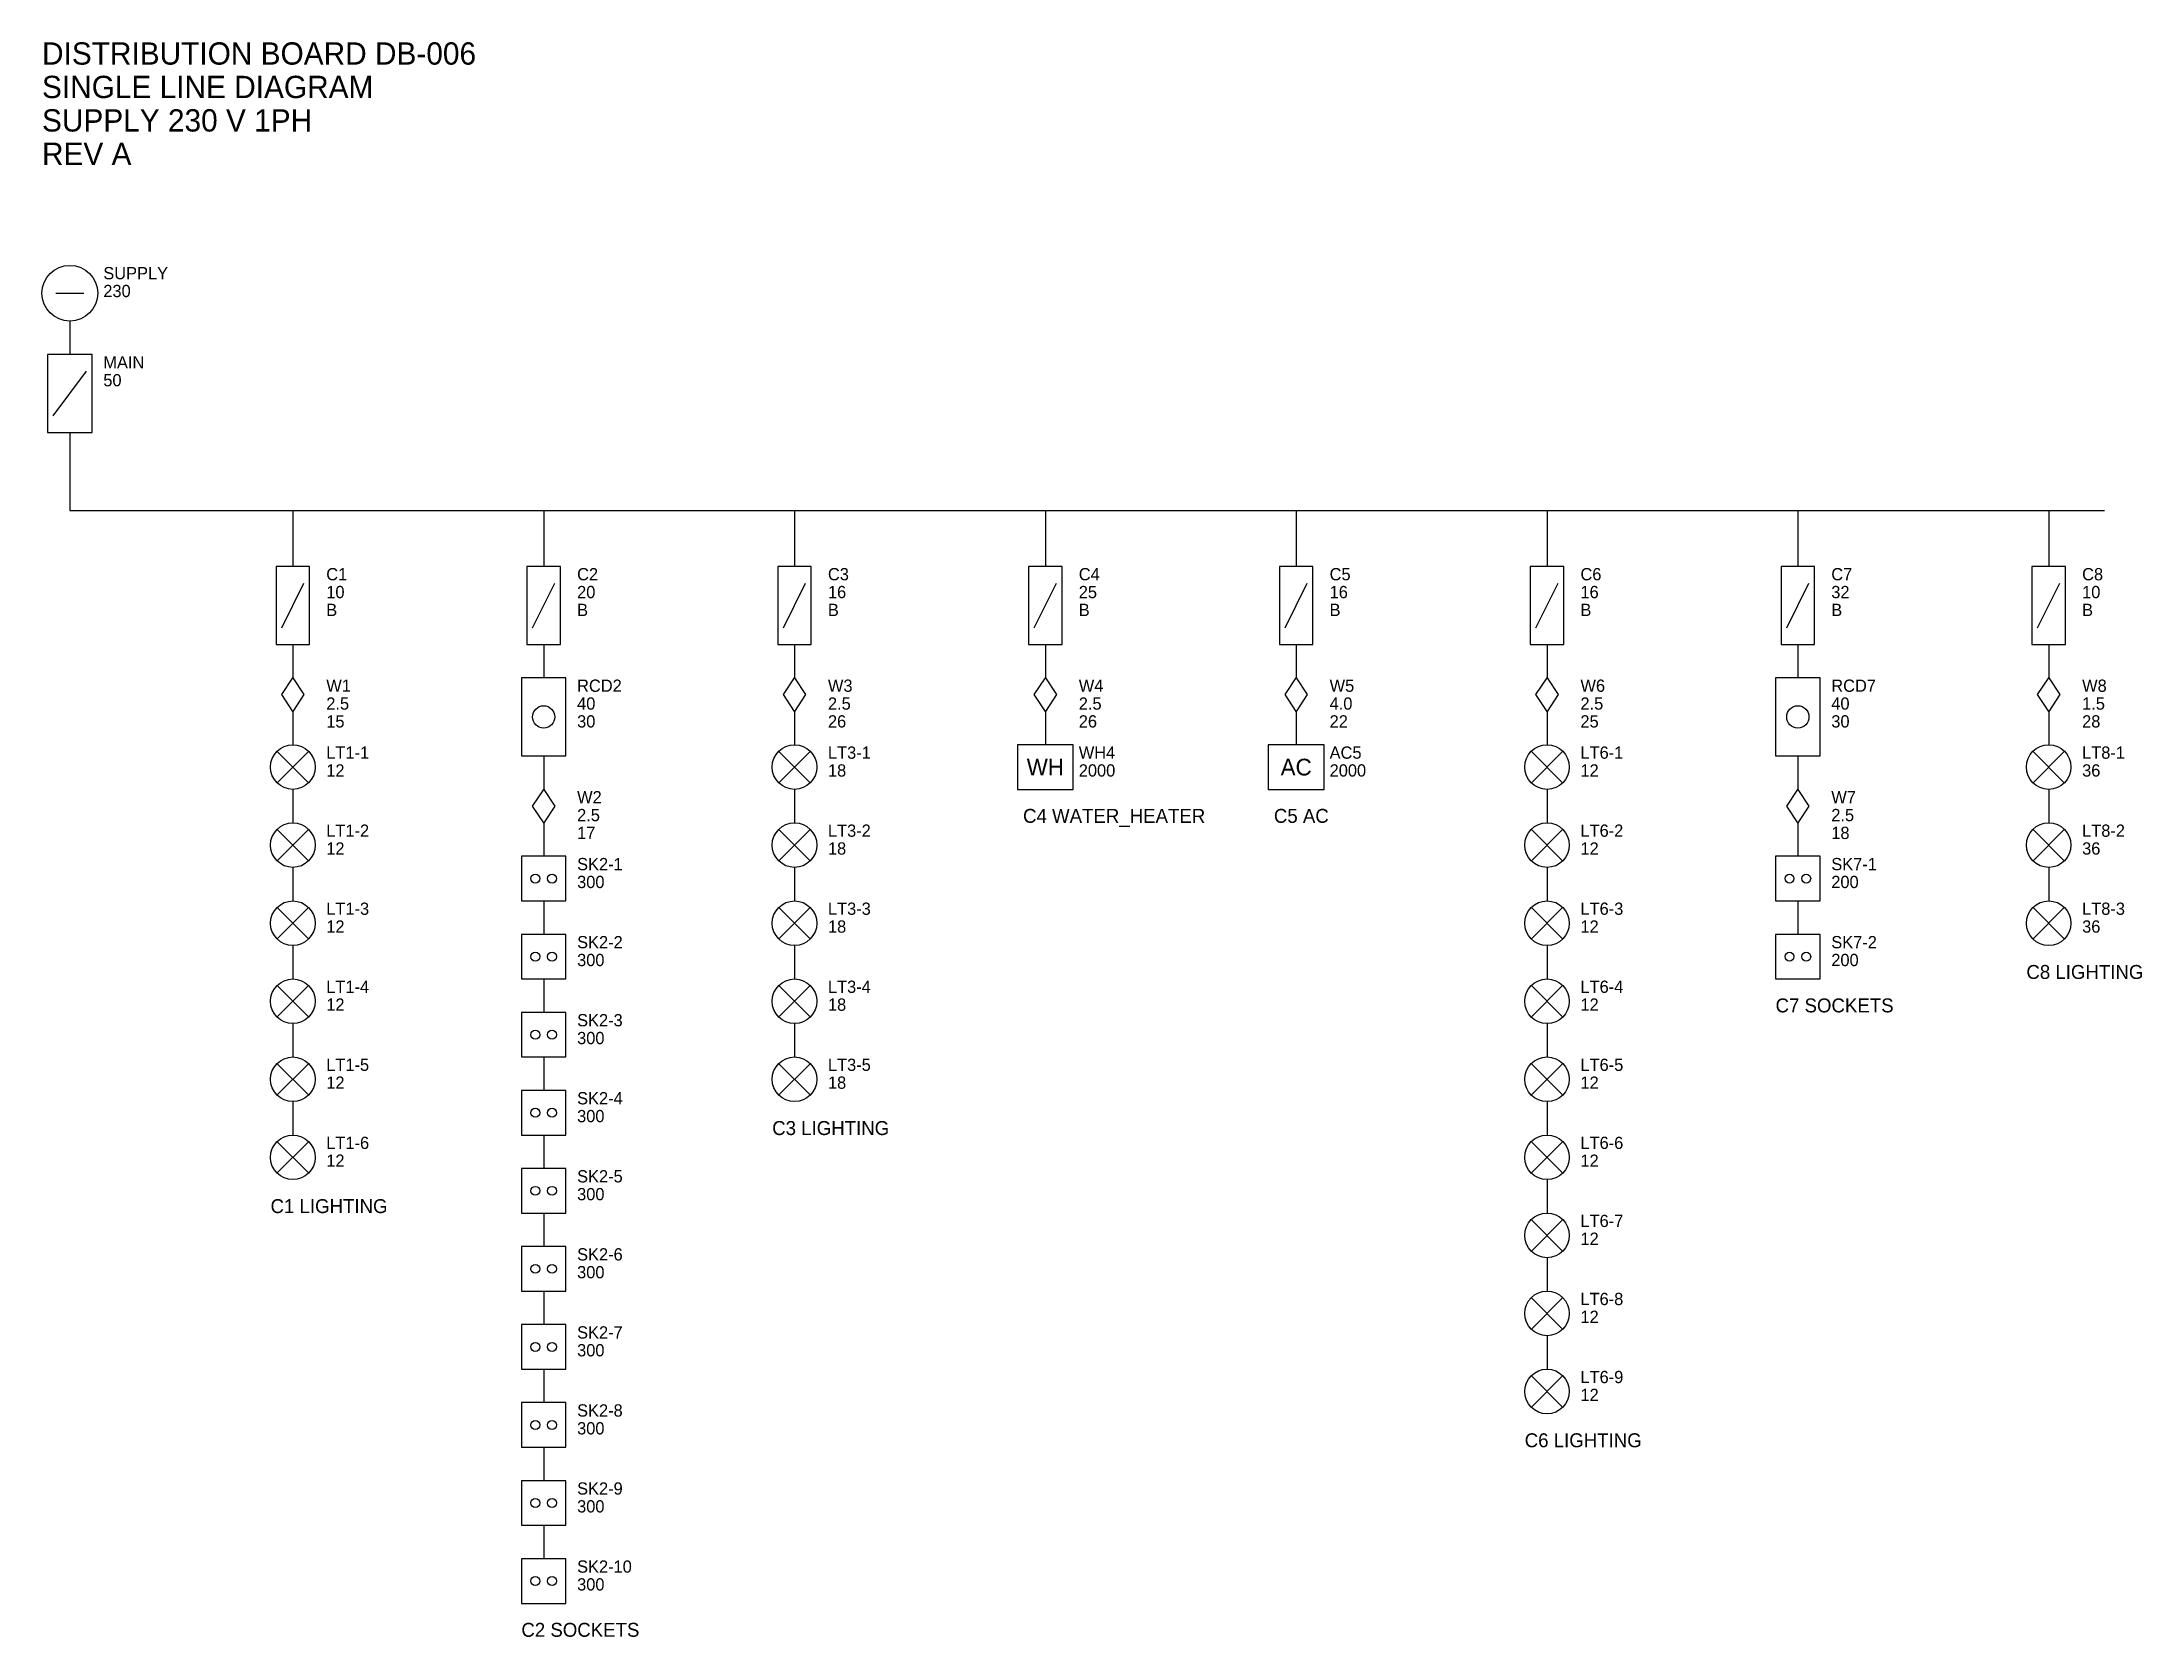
# Model space of a CAD drawing. Extents: x -45 to 332, y -202 to 84.
import ezdxf
from ezdxf.enums import TextEntityAlignment as Align

# ---------------------------------------------------------------- set-up
doc = ezdxf.new("R2010")
doc.units = 0
for name, color, linetype in [('ANNOTATION', 6, 'Continuous'), ('BUSBAR', 1, 'Continuous'), ('DEVICES', 7, 'Continuous'), ('LABELS', 170, 'Continuous'), ('LOADS', 3, 'Continuous'), ('TAGS', 8, 'Continuous'), ('WIRES', 5, 'Continuous')]:
    doc.layers.add(name, color=color, linetype=linetype)

# ---------------------------------------------------------------- blocks, each defined once
blk = doc.blocks.new('SUPPLY')
blk.add_line((-2.5, -5), (2.5, -5))
blk.add_circle((0, -5), 5)
at = {"layer": 'TAGS'}
for tag, p in [('VOLTAGE_V', (6, -5.7)), ('TAG', (6, -2.5))]:
    blk.add_attdef(tag, p, '', height=2.2, dxfattribs=at)
blk = doc.blocks.new('MAIN_SWITCH')
blk.add_line((-3, -11), (3, -3))
blk.add_lwpolyline([(-4, -14), (4, -14), (4, 0), (-4, 0)], close=True)
at = {"layer": 'TAGS'}
for tag, p in [('TAG', (6, -2.5)), ('RATING_A', (6, -5.7))]:
    blk.add_attdef(tag, p, '', height=2.2, dxfattribs=at)
blk = doc.blocks.new('MCB')
blk.add_line((-2, -11), (2, -3))
blk.add_lwpolyline([(-3, -14), (3, -14), (3, 0), (-3, 0)], close=True)
at = {"layer": 'TAGS'}
for tag, p in [('TAG', (6, -2.5)), ('RATING_A', (6, -5.7)), ('CURVE', (6, -8.9))]:
    blk.add_attdef(tag, p, '', height=2.2, dxfattribs=at)
blk = doc.blocks.new('CABLE')
blk.add_lwpolyline([(0, 0), (2, -3), (0, -6), (-2, -3)], close=True)
at = {"layer": 'TAGS'}
for tag, p in [('TAG', (6, -2.5)), ('SIZE_SQMM', (6, -5.7)), ('LENGTH_M', (6, -8.9))]:
    blk.add_attdef(tag, p, '', height=2.2, dxfattribs=at)
blk = doc.blocks.new('LIGHT')
for p, q in [((-2.8, -1.2), (2.8, -6.8)), ((-2.8, -6.8), (2.8, -1.2))]:
    blk.add_line(p, q)
blk.add_circle((0, -4), 4)
at = {"layer": 'TAGS'}
for tag, p in [('TAG', (6, -2.5)), ('LOAD_W', (6, -5.7))]:
    blk.add_attdef(tag, p, '', height=2.2, dxfattribs=at)
blk = doc.blocks.new('RCD')
blk.add_lwpolyline([(-4, -14), (4, -14), (4, 0), (-4, 0)], close=True)
blk.add_circle((0, -7), 2)
at = {"layer": 'TAGS'}
for tag, p in [('TAG', (6, -2.5)), ('RATING_A', (6, -5.7)), ('SENS_MA', (6, -8.9))]:
    blk.add_attdef(tag, p, '', height=2.2, dxfattribs=at)
blk = doc.blocks.new('SOCKET')
blk.add_lwpolyline([(-4, -8), (4, -8), (4, 0), (-4, 0)], close=True)
for centre in [(-1.5, -4), (1.5, -4)]:
    blk.add_circle(centre, 0.8)
at = {"layer": 'TAGS'}
for tag, p in [('TAG', (6, -2.5)), ('LOAD_W', (6, -5.7))]:
    blk.add_attdef(tag, p, '', height=2.2, dxfattribs=at)
blk = doc.blocks.new('WATER_HEATER')
blk.add_lwpolyline([(-5, -8), (5, -8), (5, 0), (-5, 0)], close=True)
blk.add_text('WH', height=3).set_placement((0, -4), align=Align.MIDDLE_CENTER)
at = {"layer": 'TAGS'}
for tag, p in [('TAG', (6, -2.5)), ('LOAD_W', (6, -5.7))]:
    blk.add_attdef(tag, p, '', height=2.2, dxfattribs=at)
blk = doc.blocks.new('AC_UNIT')
blk.add_lwpolyline([(-5, -8), (5, -8), (5, 0), (-5, 0)], close=True)
blk.add_text('AC', height=3).set_placement((0, -4), align=Align.MIDDLE_CENTER)
at = {"layer": 'TAGS'}
for tag, p in [('TAG', (6, -2.5)), ('LOAD_W', (6, -5.7))]:
    blk.add_attdef(tag, p, '', height=2.2, dxfattribs=at)

msp = doc.modelspace()

# ---------------------------------------------------------------- linework, layer by layer
at = {"layer": 'BUSBAR'}
msp.add_line((-40, 0), (325, 0), dxfattribs=at)
at = {"layer": 'WIRES'}
for p, q in [((-40, 34), (-40, 28)), ((-40, 14), (-40, 0)), ((0, 0), (0, -10)), ((45, 0), (45, -10)), ((90, 0), (90, -10)), ((135, 0), (135, -10)), ((180, 0), (180, -10)), ((225, 0), (225, -10)), ((270, 0), (270, -10)), ((315, 0), (315, -10)), ((0, -24), (0, -30)), ((45, -24), (45, -30)), ((90, -24), (90, -30)), ((135, -24), (135, -30)), ((180, -24), (180, -30)), ((225, -24), (225, -30)), ((270, -24), (270, -30)), ((315, -24), (315, -30)), ((0, -36), (0, -42)), ((90, -36), (90, -42)), ((135, -36), (135, -42)), ((180, -36), (180, -42)), ((225, -36), (225, -42)), ((315, -36), (315, -42)), ((45, -44), (45, -50)), ((270, -44), (270, -50)), ((0, -50), (0, -56)), ((90, -50), (90, -56)), ((225, -50), (225, -56)), ((315, -50), (315, -56)), ((45, -56), (45, -62)), ((270, -56), (270, -62)), ((0, -64), (0, -70)), ((90, -64), (90, -70)), ((225, -64), (225, -70)), ((315, -64), (315, -70)), ((45, -70), (45, -76)), ((270, -70), (270, -76)), ((0, -78), (0, -84)), ((90, -78), (90, -84)), ((225, -78), (225, -84)), ((45, -84), (45, -90)), ((0, -92), (0, -98)), ((90, -92), (90, -98)), ((225, -92), (225, -98)), ((45, -98), (45, -104)), ((0, -106), (0, -112)), ((225, -106), (225, -112)), ((45, -112), (45, -118)), ((225, -120), (225, -126)), ((45, -126), (45, -132)), ((225, -134), (225, -140)), ((45, -140), (45, -146)), ((225, -148), (225, -154)), ((45, -154), (45, -160)), ((45, -168), (45, -174)), ((45, -182), (45, -188))]:
    msp.add_line(p, q, dxfattribs=at)

# ---------------------------------------------------------------- block references
at = {"layer": 'DEVICES'}
for name, p, values in [('SUPPLY', (-40, 44), {'TAG': 'SUPPLY', 'VOLTAGE_V': '230'}), ('MAIN_SWITCH', (-40, 28), {'TAG': 'MAIN', 'RATING_A': '50'}), ('MCB', (0, -10), {'TAG': 'C1', 'RATING_A': '10', 'CURVE': 'B'}), ('MCB', (45, -10), {'TAG': 'C2', 'RATING_A': '20', 'CURVE': 'B'}), ('MCB', (90, -10), {'TAG': 'C3', 'RATING_A': '16', 'CURVE': 'B'}), ('MCB', (135, -10), {'TAG': 'C4', 'RATING_A': '25', 'CURVE': 'B'}), ('MCB', (180, -10), {'TAG': 'C5', 'RATING_A': '16', 'CURVE': 'B'}), ('MCB', (225, -10), {'TAG': 'C6', 'RATING_A': '16', 'CURVE': 'B'}), ('MCB', (270, -10), {'TAG': 'C7', 'RATING_A': '32', 'CURVE': 'B'}), ('MCB', (315, -10), {'TAG': 'C8', 'RATING_A': '10', 'CURVE': 'B'}), ('CABLE', (0, -30), {'TAG': 'W1', 'SIZE_SQMM': '2.5', 'LENGTH_M': '15'}), ('RCD', (45, -30), {'TAG': 'RCD2', 'RATING_A': '40', 'SENS_MA': '30'}), ('CABLE', (90, -30), {'TAG': 'W3', 'SIZE_SQMM': '2.5', 'LENGTH_M': '26'}), ('CABLE', (135, -30), {'TAG': 'W4', 'SIZE_SQMM': '2.5', 'LENGTH_M': '26'}), ('CABLE', (180, -30), {'TAG': 'W5', 'SIZE_SQMM': '4.0', 'LENGTH_M': '22'}), ('CABLE', (225, -30), {'TAG': 'W6', 'SIZE_SQMM': '2.5', 'LENGTH_M': '25'}), ('RCD', (270, -30), {'TAG': 'RCD7', 'RATING_A': '40', 'SENS_MA': '30'}), ('CABLE', (315, -30), {'TAG': 'W8', 'SIZE_SQMM': '1.5', 'LENGTH_M': '28'}), ('CABLE', (45, -50), {'TAG': 'W2', 'SIZE_SQMM': '2.5', 'LENGTH_M': '17'}), ('CABLE', (270, -50), {'TAG': 'W7', 'SIZE_SQMM': '2.5', 'LENGTH_M': '18'})]:
    msp.add_blockref(name, p, dxfattribs=at).add_auto_attribs(values)
at = {"layer": 'LOADS'}
for name, p, values in [('LIGHT', (0, -42), {'TAG': 'LT1-1', 'LOAD_W': '12'}), ('LIGHT', (90, -42), {'TAG': 'LT3-1', 'LOAD_W': '18'}), ('WATER_HEATER', (135, -42), {'TAG': 'WH4', 'LOAD_W': '2000'}), ('AC_UNIT', (180, -42), {'TAG': 'AC5', 'LOAD_W': '2000'}), ('LIGHT', (225, -42), {'TAG': 'LT6-1', 'LOAD_W': '12'}), ('LIGHT', (315, -42), {'TAG': 'LT8-1', 'LOAD_W': '36'}), ('LIGHT', (0, -56), {'TAG': 'LT1-2', 'LOAD_W': '12'}), ('LIGHT', (90, -56), {'TAG': 'LT3-2', 'LOAD_W': '18'}), ('LIGHT', (225, -56), {'TAG': 'LT6-2', 'LOAD_W': '12'}), ('LIGHT', (315, -56), {'TAG': 'LT8-2', 'LOAD_W': '36'}), ('SOCKET', (45, -62), {'TAG': 'SK2-1', 'LOAD_W': '300'}), ('SOCKET', (270, -62), {'TAG': 'SK7-1', 'LOAD_W': '200'}), ('LIGHT', (0, -70), {'TAG': 'LT1-3', 'LOAD_W': '12'}), ('LIGHT', (90, -70), {'TAG': 'LT3-3', 'LOAD_W': '18'}), ('LIGHT', (225, -70), {'TAG': 'LT6-3', 'LOAD_W': '12'}), ('LIGHT', (315, -70), {'TAG': 'LT8-3', 'LOAD_W': '36'}), ('SOCKET', (45, -76), {'TAG': 'SK2-2', 'LOAD_W': '300'}), ('SOCKET', (270, -76), {'TAG': 'SK7-2', 'LOAD_W': '200'}), ('LIGHT', (0, -84), {'TAG': 'LT1-4', 'LOAD_W': '12'}), ('LIGHT', (90, -84), {'TAG': 'LT3-4', 'LOAD_W': '18'}), ('LIGHT', (225, -84), {'TAG': 'LT6-4', 'LOAD_W': '12'}), ('SOCKET', (45, -90), {'TAG': 'SK2-3', 'LOAD_W': '300'}), ('LIGHT', (0, -98), {'TAG': 'LT1-5', 'LOAD_W': '12'}), ('LIGHT', (90, -98), {'TAG': 'LT3-5', 'LOAD_W': '18'}), ('LIGHT', (225, -98), {'TAG': 'LT6-5', 'LOAD_W': '12'}), ('SOCKET', (45, -104), {'TAG': 'SK2-4', 'LOAD_W': '300'}), ('LIGHT', (0, -112), {'TAG': 'LT1-6', 'LOAD_W': '12'}), ('LIGHT', (225, -112), {'TAG': 'LT6-6', 'LOAD_W': '12'}), ('SOCKET', (45, -118), {'TAG': 'SK2-5', 'LOAD_W': '300'}), ('LIGHT', (225, -126), {'TAG': 'LT6-7', 'LOAD_W': '12'}), ('SOCKET', (45, -132), {'TAG': 'SK2-6', 'LOAD_W': '300'}), ('LIGHT', (225, -140), {'TAG': 'LT6-8', 'LOAD_W': '12'}), ('SOCKET', (45, -146), {'TAG': 'SK2-7', 'LOAD_W': '300'}), ('LIGHT', (225, -154), {'TAG': 'LT6-9', 'LOAD_W': '12'}), ('SOCKET', (45, -160), {'TAG': 'SK2-8', 'LOAD_W': '300'}), ('SOCKET', (45, -174), {'TAG': 'SK2-9', 'LOAD_W': '300'}), ('SOCKET', (45, -188), {'TAG': 'SK2-10', 'LOAD_W': '300'})]:
    msp.add_blockref(name, p, dxfattribs=at).add_auto_attribs(values)

# ---------------------------------------------------------------- texts
at = {"layer": 'ANNOTATION'}
for s, p in [('DISTRIBUTION BOARD DB-006', (-45, 80)), ('SINGLE LINE DIAGRAM', (-45, 74)), ('SUPPLY 230 V 1PH', (-45, 68)), ('REV A', (-45, 62))]:
    msp.add_text(s, height=4, dxfattribs=at).set_placement(p)
at = {"layer": 'LABELS'}
for s, p in [('C4 WATER_HEATER', (131, -56)), ('C5 AC', (176, -56)), ('C8 LIGHTING', (311, -84)), ('C7 SOCKETS', (266, -90)), ('C3 LIGHTING', (86, -112)), ('C1 LIGHTING', (-4, -126)), ('C6 LIGHTING', (221, -168)), ('C2 SOCKETS', (41, -202))]:
    msp.add_text(s, height=2.5, dxfattribs=at).set_placement(p)

doc.saveas('drawing.dxf')
